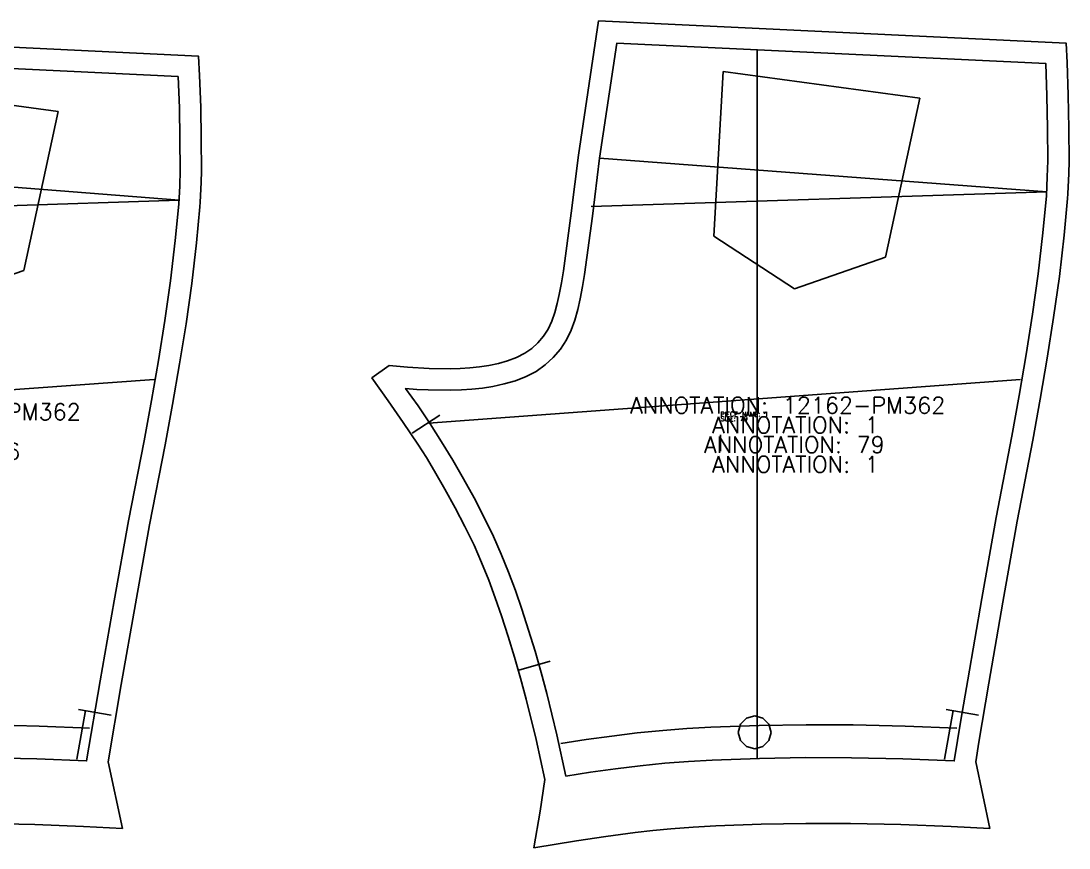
# Model space of a CAD drawing. Extents: x 0 to 3491, y 0 to 2996.
# Drawn here: x 2439 to 3077, y 30 to 534 of the extents above; entities that cross this region are included whole.
import ezdxf

# ---------------------------------------------------------------- set-up
doc = ezdxf.new("R2010")
doc.units = 0
for name, color, linetype in [('1', 7, 'CONTINUOUS'), ('14', 7, 'CONTINUOUS'), ('5', 5, 'CONTINUOUS'), ('8', 4, 'CONTINUOUS')]:
    doc.layers.add(name, color=color, linetype=linetype)
doc.styles.get("Standard").update_dxf_attribs({"font": 'txt', "bigfont": ' '})

# ---------------------------------------------------------------- blocks, each defined once
blk = doc.blocks.new('BLK_1_5')
at = {"layer": '1'}
blk.add_lwpolyline([(132.6117, 30.4291), (136.3263, 52.5946), (139.1156, 72.0973), (133.9255, 96.6371), (127.9227, 121.3778), (124.4603, 134.1711), (120.9979, 146.9645), (117.2194, 159.6634), (113.2178, 172.2934), (109.5308, 183.2347), (105.5838, 194.083), (101.3572, 204.8175), (96.8076, 215.4167), (91.3562, 226.9908), (85.5832, 238.4103), (79.5129, 249.6797), (73.2071, 260.8215), (68.3831, 269.0687), (63.3514, 277.1895), (54.6056, 290.523), (45.6738, 303.7358), (35.9445, 317.6455), (46.5933, 325.0969), (57.4869, 324.1367), (70.3101, 323.2893), (83.1146, 323.1949), (88.9347, 323.3287), (94.7424, 323.6673), (100.5036, 324.2841), (106.2265, 325.178), (111.8629, 326.3195), (117.3959, 327.8386), (122.6993, 329.7845), (127.7478, 332.2632), (131.8013, 335.0258), (135.4562, 338.3083), (138.7046, 342.0065), (141.4484, 346.0886), (143.7148, 350.7609), (145.4965, 355.6653), (146.9085, 360.7863), (148.0267, 365.9935), (149.3836, 372.8829), (150.5225, 379.8117), (155.2694, 413.5037), (159.5105, 447.275), (171.8677, 525.8558), (449.0118, 512.4166), (449.5822, 500.6347), (450.3397, 481.3685), (450.6891, 462.1699), (450.7861, 442.6604), (450.6073, 435.4795), (450.04, 423.5163), (449.8779, 420.7434), (447.8018, 398.8048), (444.9063, 374.0082), (441.4056, 349.5266), (437.4667, 325.107), (433.2199, 300.4291), (428.7088, 275.7972), (419.1431, 227.116), (419.1399, 227.0982), (419.1367, 227.0803), (410.5414, 179.0382), (401.9357, 129.9697), (393.9374, 82.8335), (402.6956, 42.3728), (378.9667, 43.4977), (349.3332, 44.6979), (319.693, 45.3532), (293.418, 45.4442), (267.1484, 44.9648), (240.5023, 43.9998), (227.2012, 43.2064), (213.916, 42.1879), (203.5005, 41.1881), (193.1122, 39.9385), (175.8274, 37.4814), (158.5727, 34.8071), (132.6117, 30.4291)], close=True, dxfattribs=at)
at = {"layer": '14'}
blk.add_lwpolyline([(151.9418, 74.2524), (146.601, 99.5265), (140.5145, 124.6085), (137.0949, 137.629), (133.4821, 150.5963), (129.6441, 163.4941), (125.578, 176.3212), (121.7753, 187.5938), (117.7057, 198.7711), (113.3497, 209.8317), (108.6621, 220.7535), (103.0645, 232.6396), (97.1368, 244.3669), (90.9177, 255.9484), (84.4299, 267.383), (77.7862, 278.5598), (70.8951, 289.5853), (63.737, 300.4674), (56.3278, 311.1884), (63.0712, 310.6358), (69.8221, 310.286), (83.2965, 310.1961), (89.6673, 310.335), (96.0239, 310.6999), (102.3239, 311.3842), (108.5782, 312.3919), (115.3485, 313.8028), (121.9916, 315.6666), (128.3542, 318.0442), (134.3951, 321.0794), (139.7411, 324.8147), (144.5874, 329.1979), (148.9332, 334.0943), (152.6505, 339.4731), (155.4403, 345.0615), (157.6276, 350.9464), (159.3696, 357.0964), (160.7556, 363.3539), (163.3704, 377.6419), (165.329, 392.083), (168.8529, 418.746), (172.3767, 445.409), (182.8964, 512.3059), (436.5973, 500.0034), (437.3444, 481.017), (437.6904, 462.0137), (437.7881, 442.8904), (437.5296, 433.5823), (436.9626, 422.2912), (434.8764, 400.1918), (432.0148, 375.6843), (428.5464, 351.4353), (424.6442, 327.2476), (420.4257, 302.7317), (415.9448, 278.2615), (406.3678, 229.5228), (406.3629, 229.4956), (406.3629, 229.4996), (397.6642, 180.8704), (389.1266, 132.1876), (380.8612, 83.4528), (350.5463, 84.6806), (320.2246, 85.3498), (293.1512, 85.4461), (266.084, 84.9506), (238.1653, 83.9313), (224.2269, 83.1141), (210.3088, 82.0258), (195.6735, 80.5207), (181.0718, 78.7133), (166.4878, 76.6257), (151.9418, 74.2524)], close=True, dxfattribs=at)
at = {"layer": '5'}
blk.add_line((242.2732, 281.9217), (242.2732, 271.9217), dxfattribs=at)
at = {"layer": '8'}
for p, q in [((264.6509, 84.9053), (264.6509, 508.3414)), ((244.0002, 495.0484), (238.3417, 394.879)), ((363.6163, 478.7765), (244.0002, 495.0529)), ((342.6727, 381.9994), (363.6163, 478.772)), ((172.3767, 445.4137), (437.1741, 424.7724)), ((437.1741, 424.7678), (167.3386, 415.9536)), ((238.3417, 394.8834), (287.4115, 362.8964)), ((287.4115, 362.9009), (342.6727, 381.9949)), ((70.1715, 290.0581), (422.0001, 315.7087)), ((76.8958, 294.6561), (60.0504, 283.8845)), ((142.9883, 144.3521), (123.736, 138.9522)), ((380.1331, 114.0634), (374.95, 84.4806)), ((375.9869, 114.7137), (395.7037, 111.3626))]:
    blk.add_line(p, q, dxfattribs=at)
blk.add_lwpolyline([(273.136, 100.8183), (271.7963, 95.8183), (268.136, 92.158), (263.136, 90.8183), (258.136, 92.158), (254.4757, 95.8183), (253.136, 100.8183), (254.4757, 105.8183), (258.136, 109.4785), (263.136, 110.8183), (268.136, 109.4785), (271.7963, 105.8183), (273.136, 100.8183)], close=True, dxfattribs=at)
blk.add_lwpolyline([(148.8712, 94.018), (163.852, 96.4503), (178.8715, 98.5912), (193.9086, 100.4462), (208.9798, 101.9929), (223.1526, 103.1003), (237.3462, 103.9306), (265.7758, 104.9604), (293.5834, 105.4535), (321.3971, 105.34), (351.9586, 104.6472), (382.5128, 103.3845)], dxfattribs=at)
at = {"layer": '1'}
for s, height, p in [('ANNOTATION: 12162-PM362', 10, (185.3931, 290.9279)), ('PIECE NAME: 1', 2.8, (242.2682, 293.1217)), ('ANNOTATION: 1', 10, (235.3931, 278.9279)), ('SIZE: 76', 2.8, (242.2682, 290.3217)), ('ANNOTATION: 76', 10, (230.3931, 266.9279)), ('ANNOTATION: 1', 10, (235.3931, 254.9279))]:
    blk.add_text(s, height=height, dxfattribs=at).set_placement(p)
blk = doc.blocks.new('BLK_1_6')
at = {"layer": '1'}
blk.add_lwpolyline([(128.5437, 30.5177), (132.4609, 52.8826), (135.3503, 72.1632), (130.0787, 96.4647), (123.9539, 121.0872), (120.5175, 133.8478), (116.8878, 146.5541), (113.0337, 159.1893), (108.9529, 171.7526), (105.1867, 182.6536), (101.1566, 193.458), (96.843, 204.1441), (92.2018, 214.6896), (86.6313, 226.2245), (80.7355, 237.5991), (74.5388, 248.8182), (68.1046, 259.9054), (63.1784, 268.1199), (58.0432, 276.2039), (49.1217, 289.4695), (40.0128, 302.6104), (30, 316.5713), (40.5603, 324.148), (51.7682, 323.1338), (64.8114, 322.2491), (77.8351, 322.1506), (83.75, 322.2905), (89.6515, 322.644), (95.5031, 323.2874), (101.3138, 324.22), (107.0588, 325.4165), (112.6935, 327.0061), (118.0853, 329.0378), (123.2056, 331.6227), (127.386, 334.5566), (131.1441, 338.0276), (134.4764, 341.9275), (137.2809, 346.2191), (139.6237, 351.1788), (141.463, 356.3737), (142.9178, 361.7889), (144.0689, 367.2911), (145.4534, 374.5069), (146.6147, 381.7621), (151.441, 416.9459), (155.751, 452.2085), (168.0374, 533.8434), (452.7795, 520.4319), (453.3328, 508.6106), (454.0878, 488.6777), (454.4418, 468.484), (454.5364, 448.4254), (454.3573, 440.9685), (453.7918, 428.5453), (453.6426, 425.8712), (451.5546, 403.4679), (448.66, 378.3177), (445.1538, 353.4458), (441.2094, 328.6348), (436.9711, 303.6461), (432.4689, 278.7028), (422.8979, 229.2838), (414.2233, 180.0803), (405.6909, 130.7147), (401.6892, 106.783), (399.6883, 94.8171), (397.6874, 82.8512), (406.2775, 42.4163), (382.7768, 43.4949), (352.1271, 44.6968), (321.4716, 45.353), (294.2862, 45.4443), (267.106, 44.9639), (239.5059, 43.9957), (225.7272, 43.1997), (211.9641, 42.1778), (201.1736, 41.1748), (190.4095, 39.9212), (172.4987, 37.4557), (154.617, 34.7732), (128.5437, 30.5177)], close=True, dxfattribs=at)
at = {"layer": '14'}
blk.add_lwpolyline([(148.1921, 74.2524), (142.7386, 99.4245), (136.5256, 124.396), (133.0333, 137.3658), (129.3445, 150.2802), (125.4267, 163.1221), (121.2769, 175.8904), (117.3916, 187.1227), (113.2355, 198.2558), (108.7892, 209.2676), (104.007, 220.1352), (98.2876, 231.9802), (92.2342, 243.6608), (85.8864, 255.1904), (79.2676, 266.568), (72.4798, 277.7059), (65.4428, 288.6876), (58.1368, 299.5211), (50.578, 310.1884), (57.4377, 309.611), (64.3054, 309.2456), (78.0112, 309.1518), (84.4945, 309.2972), (90.9625, 309.6786), (97.3702, 310.393), (103.7286, 311.4456), (110.6291, 312.9257), (117.3938, 314.8772), (123.8628, 317.3596), (129.9908, 320.5216), (135.4492, 324.4429), (140.3827, 329.0284), (144.7968, 334.1394), (148.5605, 339.7375), (151.4056, 345.592), (153.6322, 351.743), (155.4005, 358.161), (156.8051, 364.6859), (158.2605, 372.1287), (159.4662, 379.6164), (164.3214, 414.9704), (168.6267, 450.409), (179.1464, 520.3059), (440.3473, 508.0033), (441.0944, 488.2648), (441.4404, 468.5087), (441.5381, 448.6277), (441.2796, 438.951), (440.7175, 427.3083), (438.6267, 404.8327), (435.7648, 379.9652), (432.2964, 355.3619), (428.3942, 330.819), (424.176, 305.9446), (419.6948, 281.1153), (410.1178, 231.6626), (401.4142, 182.2975), (392.8766, 132.9016), (388.7439, 108.1772), (386.6776, 95.815), (384.6112, 83.4528), (353.3026, 84.6806), (321.9879, 85.3498), (294.0277, 85.4461), (266.0736, 84.9506), (237.2421, 83.9314), (222.8468, 83.1142), (208.4711, 82.0258), (193.359, 80.5209), (178.2794, 78.7135), (163.2174, 76.6259), (148.1921, 74.2524)], close=True, dxfattribs=at)
at = {"layer": '5'}
blk.add_line((242.2732, 281.9217), (242.2732, 271.9217), dxfattribs=at)
at = {"layer": '8'}
for p, q in [((264.6509, 84.9053), (264.6509, 516.2786)), ((244.0002, 503.0484), (238.3417, 402.8789)), ((363.6163, 486.7765), (244.0002, 503.0529)), ((342.6727, 389.9994), (363.6163, 486.772)), ((168.6267, 450.4137), (440.9241, 429.7724)), ((440.9241, 429.7678), (163.5886, 420.9536)), ((238.3417, 402.8834), (287.4115, 370.8964)), ((287.4115, 370.9009), (342.6727, 389.9949)), ((64.4214, 289.0581), (425.0006, 315.7087)), ((71.2946, 293.8281), (54.5435, 282.91)), ((138.6261, 144.267), (119.4223, 138.6986)), ((383.8831, 114.0634), (378.7, 84.4806)), ((379.6625, 114.7029), (399.3872, 111.3986))]:
    blk.add_line(p, q, dxfattribs=at)
blk.add_lwpolyline([(273.136, 100.8183), (271.7963, 95.8183), (268.136, 92.158), (263.136, 90.8183), (258.136, 92.158), (254.4757, 95.8183), (253.136, 100.8183), (254.4757, 105.8183), (258.136, 109.4785), (263.136, 110.8183), (268.136, 109.4785), (271.7963, 105.8183), (273.136, 100.8183)], close=True, dxfattribs=at)
blk.add_lwpolyline([(145.1212, 94.018), (160.5857, 96.4505), (176.0876, 98.5914), (191.607, 100.4464), (207.1594, 101.9929), (221.7886, 103.1004), (236.438, 103.9308), (265.7782, 104.9604), (294.4788, 105.4535), (323.1848, 105.34), (354.7272, 104.6471), (386.2628, 103.3845)], dxfattribs=at)
at = {"layer": '1'}
for s, height, p in [('ANNOTATION: 12162-PM362', 10, (187.2682, 294.9217)), ('PIECE NAME: 1', 2.8, (242.2682, 293.1217)), ('ANNOTATION: 1', 10, (237.2682, 282.9217)), ('SIZE: 79', 2.8, (242.2682, 290.3217)), ('ANNOTATION: 79', 10, (232.2682, 270.9217)), ('ANNOTATION: 1', 10, (237.2682, 258.9217))]:
    blk.add_text(s, height=height, dxfattribs=at).set_placement(p)

msp = doc.modelspace()

# ---------------------------------------------------------------- block references
at = {"layer": '1'}
for name, p in [('BLK_1_6', (2622.7318, 0)), ('BLK_1_5', (2098.1854, 0))]:
    msp.add_blockref(name, p, dxfattribs=at)

doc.saveas('drawing.dxf')
